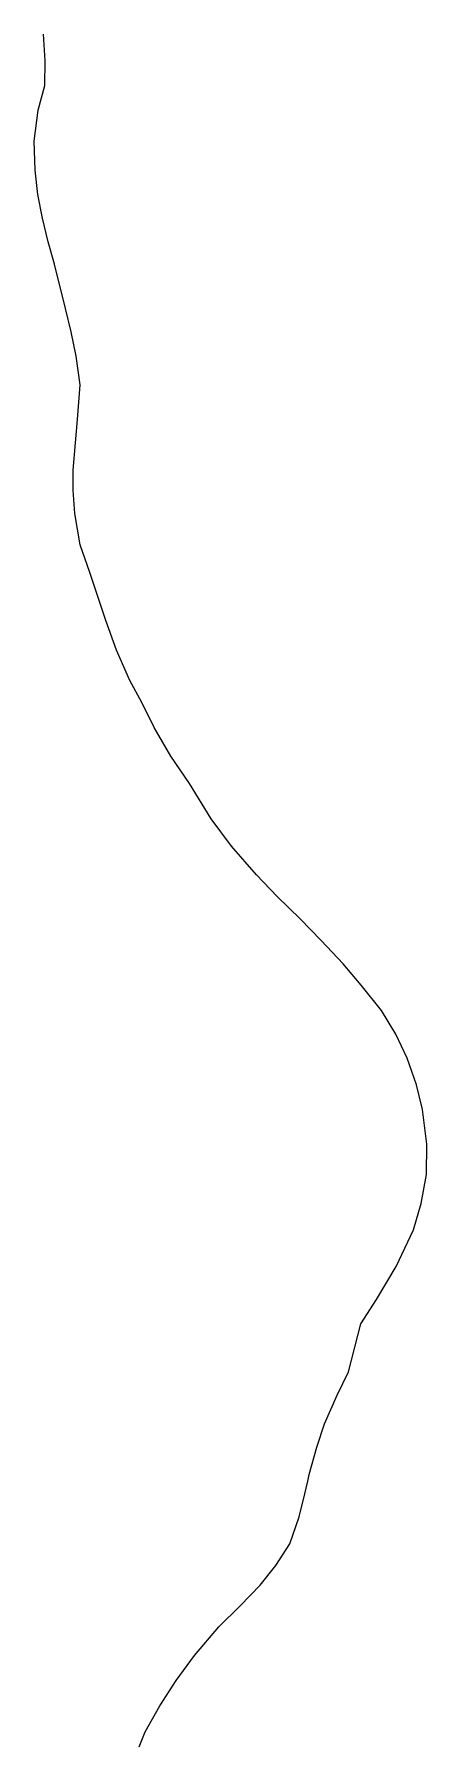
# Model space of a CAD drawing. Header units: metres. Extents: x 549871 to 1817996, y 554690 to 1819539.
# Drawn here: x 555553 to 555847, y 1818261 to 1819539 of the extents above; entities that cross this region are included whole.
import ezdxf

# ---------------------------------------------------------------- set-up
doc = ezdxf.new("R2010")
doc.units = ezdxf.units.M
doc.header["$LTSCALE"] = 0.72
doc.layers.add('31', color=7, linetype='Continuous', lineweight=25)

msp = doc.modelspace()

# ---------------------------------------------------------------- linework, layer by layer
at = {"layer": '31'}
msp.add_line((555756.51, 1818454.23), (555757.66, 1818459.31), dxfattribs=at)
for points in [[(555797.19, 1818576.81), (555808.9, 1818594.96), (555823.64, 1818619.59), (555836.61, 1818646.93), (555842.46, 1818666.57), (555846.35, 1818688.03), (555846.58, 1818710.81), (555843.24, 1818736.66), (555838.9, 1818754.96), (555831.89, 1818774.84), (555823.36, 1818792.79), (555812.69, 1818810.35), (555797.46, 1818829.41), (555784.08, 1818845.18), (555767.59, 1818862.63), (555751.97, 1818878.87), (555734.71, 1818895.36), (555719.25, 1818911.48), (555700.69, 1818932.91), (555685.45, 1818953.28), (555669.22, 1818979.66), (555655.43, 1819000.2), (555642.84, 1819021.61), (555633.67, 1819040.07), (555624.73, 1819056.52), (555614.63, 1819079.09), (555606.9, 1819101.37), (555600.25, 1819120.71), (555594.83, 1819136.99), (555587.56, 1819157.86), (555583.67, 1819181.02), (555582.33, 1819198.51), (555582.33, 1819213.38), (555584.02, 1819233.71), (555585.6, 1819251.25), (555587.51, 1819277.14), (555584.71, 1819298.39), (555580.81, 1819316.59), (555576.57, 1819334.03), (555568.45, 1819367.05), (555563.7, 1819383.84), (555559.59, 1819401.44), (555556.05, 1819419.11), (555553.91, 1819437.23), (555553.26, 1819458.88), (555556.24, 1819481.83), (555561.2, 1819500.36), (555561.53, 1819518.62), (555560.25, 1819538.57)], [(555757.66, 1818459.31), (555758.81, 1818464.37), (555764.44, 1818484.72), (555770.11, 1818502.16), (555779.69, 1818523.56), (555787.99, 1818541.02), (555797.19, 1818576.81)], [(555631.66, 1818261.26), (555636.2, 1818272.31), (555647.17, 1818291.83), (555659.4, 1818310.63), (555672.93, 1818329.43), (555691.12, 1818350.82), (555707.07, 1818366.41), (555722.16, 1818381.89), (555733.87, 1818396.4), (555744.35, 1818412.65), (555751.31, 1818432.72), (555755.55, 1818449.99), (555756.51, 1818454.23)]]:
    msp.add_lwpolyline(points, dxfattribs=at)

doc.saveas('drawing.dxf')
